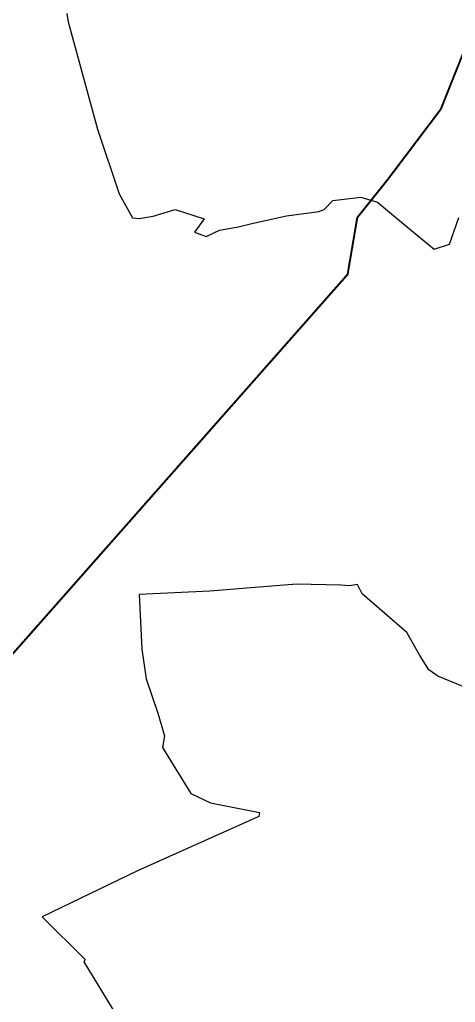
# Model space of a CAD drawing. Header units: metres. Extents: x 255476 to 378809, y 1739479 to 2227865.
# Drawn here: x 323259 to 324383, y 1830145 to 1832682 of the extents above; entities that cross this region are included whole.
import ezdxf

# ---------------------------------------------------------------- set-up
doc = ezdxf.new("R2010")
doc.units = ezdxf.units.M
doc.header["$MEASUREMENT"] = 0
doc.layers.add('COASTLINE', color=5, linetype='Continuous')
doc.layers.add('DISTRICT BOUNDRY', color=86, linetype='Continuous')

msp = doc.modelspace()

# ---------------------------------------------------------------- linework, layer by layer
at = {"layer": 'COASTLINE', "color": 1, "flags": 128}
msp.add_lwpolyline([(324498.4, 1832835.1, 5, 5, 0), (324345.5, 1832450.8, 5, 5, 0), (324207.4, 1832267.8, 5, 5, 0), (324152.9, 1832199.7, 5, 5, 0), (324129.9, 1832170.9, 5, 5, 0), (324105.1, 1832024.4, 5, 5, 0), (322764.6, 1830504.6, 5, 5, 0)], format="xyseb", dxfattribs=at)
at = {"layer": 'DISTRICT BOUNDRY'}
for points in [[(323380.3, 1832697.8, 0), (323383.8, 1832676.4, 0), (323459.7, 1832399.2, 0), (323515.2, 1832232.2, 0), (323549.6, 1832170.8, 0), (323567.4, 1832168.5, 0), (323603.7, 1832174.6, 0), (323660.4, 1832192.1, 0), (323734.6, 1832167.5, 0), (323709.8, 1832133.1, 0), (323739.8, 1832122.2, 0), (323774.4, 1832139, 0), (323822.8, 1832147.6, 0), (323857.8, 1832156, 0), (323947.6, 1832175.7, 0), (324030.8, 1832186.6, 0), (324044.7, 1832192.2, 0), (324067.2, 1832215.4, 0), (324139.3, 1832223.5, 0), (324181.8, 1832211.2, 0), (324270.3, 1832137.9, 0), (324328.6, 1832089.6, 0), (324367.7, 1832102.3, 0), (324392.4, 1832171.3, 0)], [(324400.8, 1830961.6, 0), (324338, 1830986.9, 0), (324314.9, 1831003.4, 0), (324291.5, 1831040.7, 0), (324258.1, 1831099.9, 0), (324142.6, 1831199.8, 0), (324130.4, 1831224, 0), (324110, 1831220.5, 0), (324087.3, 1831222, 0), (323972.9, 1831224.5, 0), (323749.9, 1831206.5, 0), (323567, 1831197.9, 0), (323574.2, 1831056.8, 0), (323585.7, 1830980.5, 0), (323615.2, 1830891.3, 0), (323632.3, 1830833.2, 0), (323627.7, 1830803.1, 0), (323700.6, 1830683.9, 0), (323751, 1830659.6, 0), (323877.5, 1830635.1, 0), (323876.3, 1830625.1, 0), (323562.6, 1830484.1, 0), (323317, 1830365.9, 0), (323427.8, 1830255.4, 0), (323424.1, 1830249.7, 0), (323552.1, 1830040.3, 0)]]:
    msp.add_polyline3d(points, dxfattribs=at)

doc.saveas('drawing.dxf')
